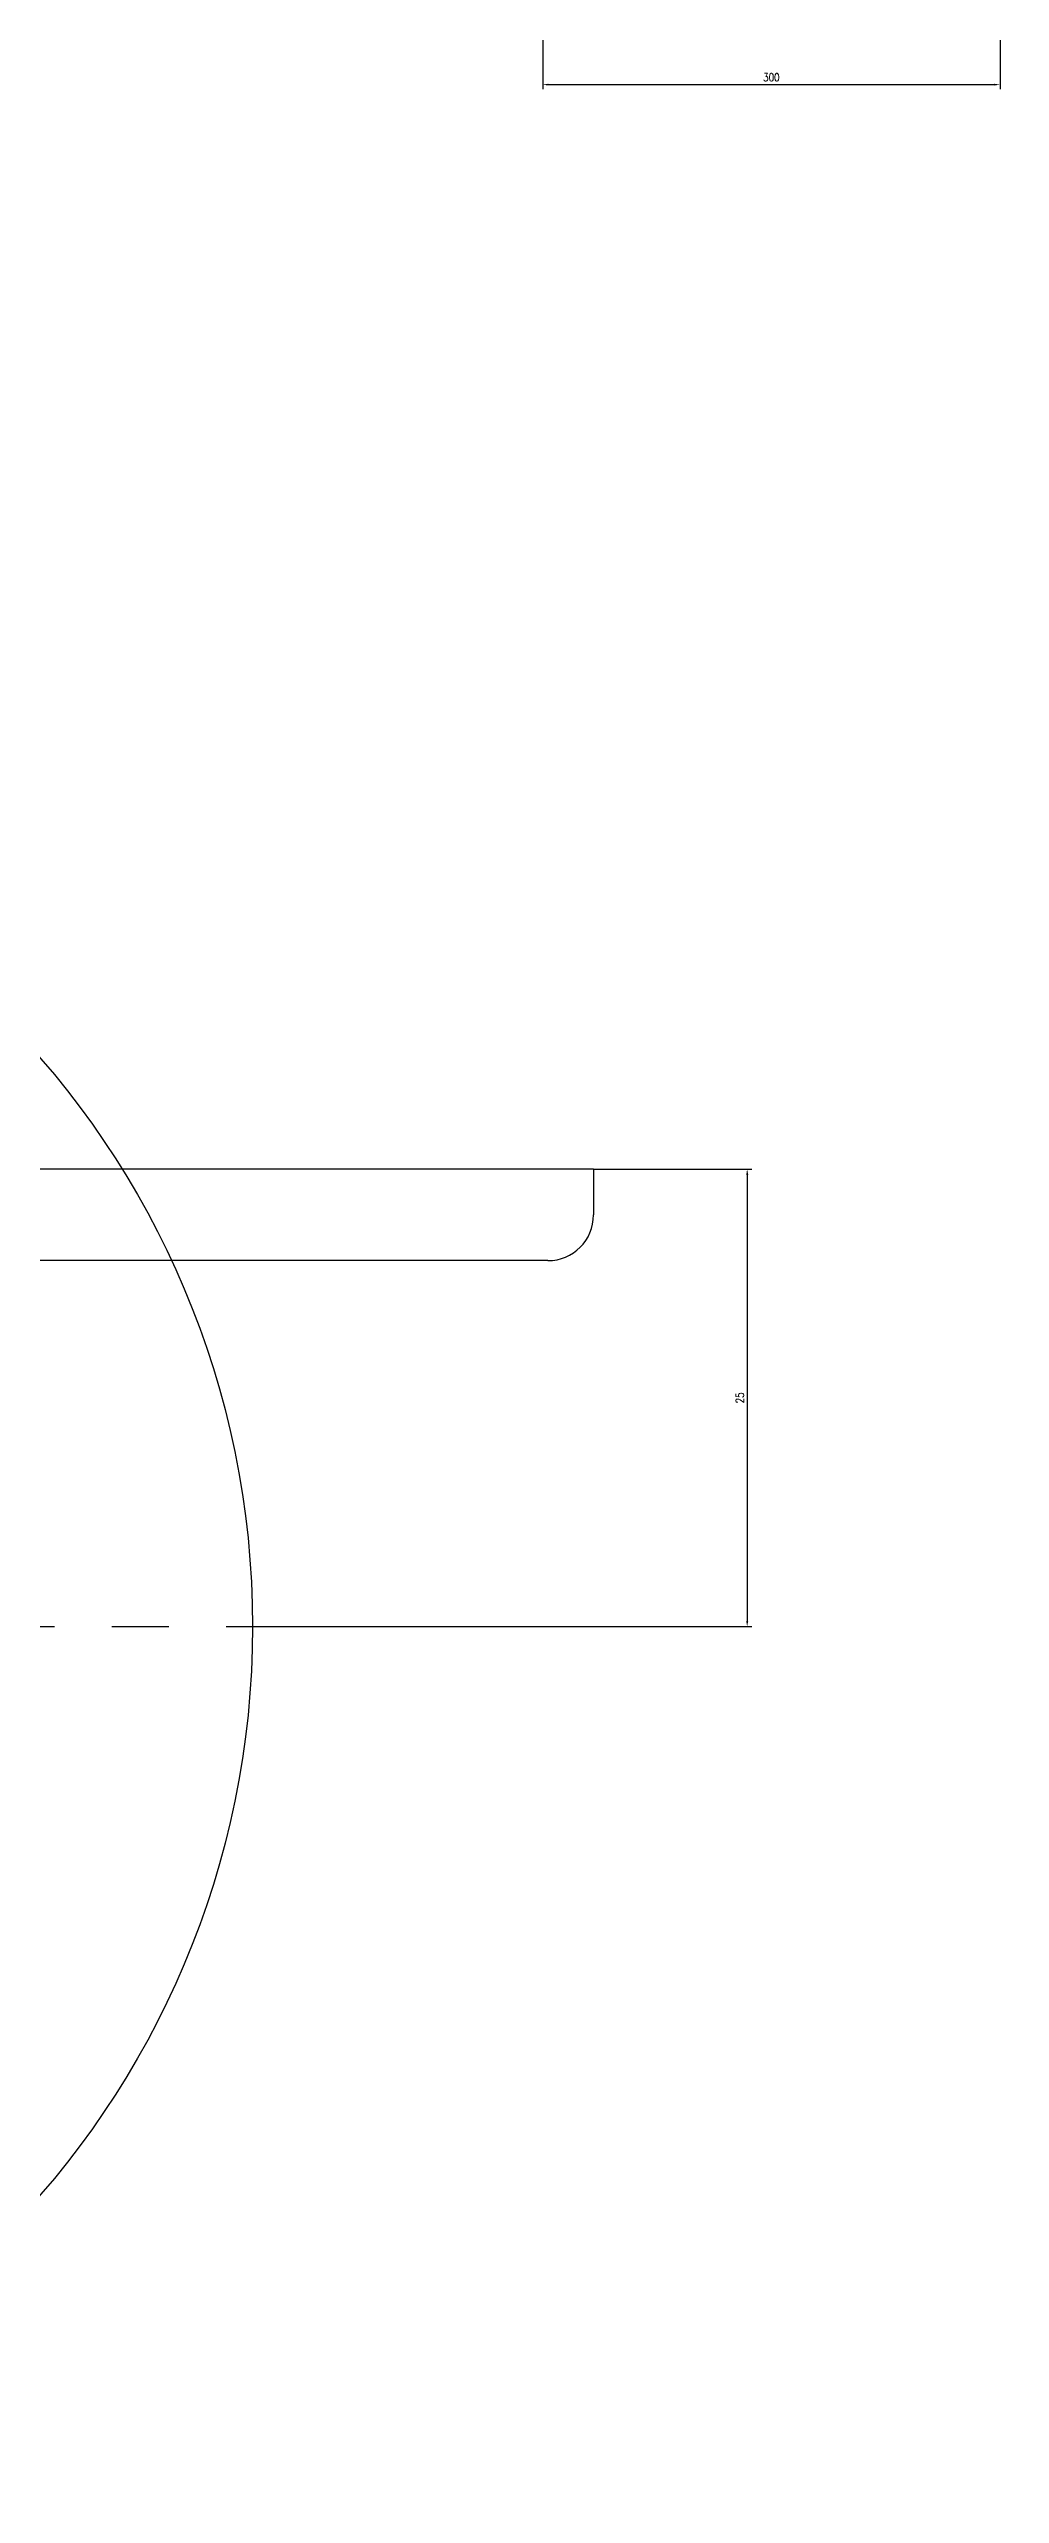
# Model space of a CAD drawing. Header units: millimetres. Extents: x -25 to 7826, y -10 to 13674.
# Drawn here: x 5693 to 6109, y 8026 to 9095 of the extents above; entities that cross this region are included whole.
import ezdxf

# ---------------------------------------------------------------- set-up
doc = ezdxf.new("R2010")
doc.units = ezdxf.units.MM
doc.header["$LTSCALE"] = 10
doc.linetypes.add('CENTER', pattern=[2, 1.25, -0.25, 0.25, -0.25])
doc.layers.add('3中心线层', color=1, linetype='CENTER')
doc.layers.add('7标注层', color=4, linetype='Continuous')
doc.styles.add('TH_GBDIM', font='romans.shx', dxfattribs={"width": 0.8, "bigfont": 'gbcbig.shx'})
doc.dimstyles.new('TH_GBDIM', dxfattribs={"dimtxt": 3.5, "dimasz": 2.5, "dimexe": 2, "dimexo": 0, "dimgap": 1.5, "dimtad": 1, "dimdec": 1, "dimdsep": 46, "dimtxsty": 'TH_GBDIM', "dimcen": 2.5, "dimclrd": 130, "dimclre": 130, "dimclrt": 3, "dimadec": 0, "dimazin": 2, "dimtfac": 0.714286, "dimtdec": 1, "dimtmove": 0, "dimatfit": 3, "dimfxl": 0, "dimtzin": 0, "dimlwd": -1, "dimlwe": -1, "dimarcsym": 0})

# ---------------------------------------------------------------- blocks, each defined once
blk = doc.blocks.new('*D13')
at = {"layer": '7标注层', "color": 130}
for p, q in [((5930.9, 8605.2), (6000.1, 8605.2)), ((5998.1, 8602.7), (5998.1, 8407.7)), ((5834.4, 8405.2), (6000.1, 8405.2))]:
    blk.add_line(p, q, dxfattribs=at)
for points in [[(5997.7, 8602.7), (5998.6, 8602.7), (5998.1, 8605.2)], [(5997.7, 8407.7), (5998.6, 8407.7), (5998.1, 8405.2)]]:
    blk.add_solid(points, dxfattribs=at)
at = {"layer": 'Defpoints', "color": 0}
for p in [(5930.9, 8605.2), (5834.4, 8405.2), (5998.1, 8405.2)]:
    blk.add_point(p, dxfattribs=at)
at = {"layer": '7标注层', "color": 3, "insert": (5994.9, 8505.2), "char_height": 3.5, "attachment_point": 5, "rotation": 90, "style": 'TH_GBDIM'}
blk.add_mtext('25{}{}', dxfattribs=at)
blk = doc.blocks.new('*D20')
at = {"layer": '7标注层', "color": 130}
for p, q in [((5908.7, 9213.6), (5908.7, 9077.6)), ((6108.7, 9213.6), (6108.7, 9077.6)), ((5911.2, 9079.6), (6106.2, 9079.6))]:
    blk.add_line(p, q, dxfattribs=at)
for points in [[(5911.2, 9080), (5911.2, 9079.2), (5908.7, 9079.6)], [(6106.2, 9080), (6106.2, 9079.2), (6108.7, 9079.6)]]:
    blk.add_solid(points, dxfattribs=at)
at = {"layer": 'Defpoints', "color": 0}
for p in [(5908.7, 9213.6), (6108.7, 9213.6), (6108.7, 9079.6)]:
    blk.add_point(p, dxfattribs=at)
at = {"layer": '7标注层', "color": 3, "insert": (6008.7, 9082.8), "char_height": 3.5, "attachment_point": 5, "style": 'TH_GBDIM'}
blk.add_mtext('300{}{}', dxfattribs=at)

msp = doc.modelspace()

# ---------------------------------------------------------------- linework, layer by layer
at = {"color": 7, "linetype": 'Continuous'}
for p, q in [((5930.92, 8605.24), (5550.92, 8605.24)), ((5930.92, 8605.24), (5930.92, 8585.24)), ((5910.92, 8565.24), (5680.92, 8565.24))]:
    msp.add_line(p, q, dxfattribs=at)
msp.add_circle((5402.29, 8405.24), 379.47)
msp.add_arc((5910.92, 8585.24), 20, 270, 0, dxfattribs=at)
at = {"layer": '3中心线层', "ltscale": 10}
msp.add_line((4970.18, 8405.24), (5834.41, 8405.24), dxfattribs=at)

# ---------------------------------------------------------------- dimensions: what is measured, and where the dimension line sits
at = {"layer": '7标注层'}
dim = msp.add_linear_dim(base=(6108.74, 9079.58), p1=(5908.74, 9213.56), p2=(6108.74, 9213.56), text='300{}{}', dimstyle='TH_GBDIM', override={"dimgap": 1.5, "dimtad": 1, "dimjust": 0, "dimdec": 1, "dimlfac": 1, "dimse1": 0, "dimse2": 0, "dimsd1": 0, "dimsd2": 0}, dxfattribs=at)
dim.commit()
dim.dimension.update_dxf_attribs({"geometry": '*D20', "text_midpoint": (6008.74, 9082.83)})
dim = msp.add_linear_dim(base=(5998.14, 8405.24), p1=(5930.92, 8605.24), p2=(5834.41, 8405.24), angle=90, text='25{}{}', dimstyle='TH_GBDIM', override={"dimgap": 1.5, "dimtad": 1, "dimjust": 0, "dimdec": 1, "dimlfac": 1, "dimse1": 0, "dimse2": 0, "dimsd1": 0, "dimsd2": 0}, dxfattribs=at)
dim.commit()
dim.dimension.update_dxf_attribs({"geometry": '*D13', "text_midpoint": (5994.89, 8505.24)})

doc.saveas('drawing.dxf')
